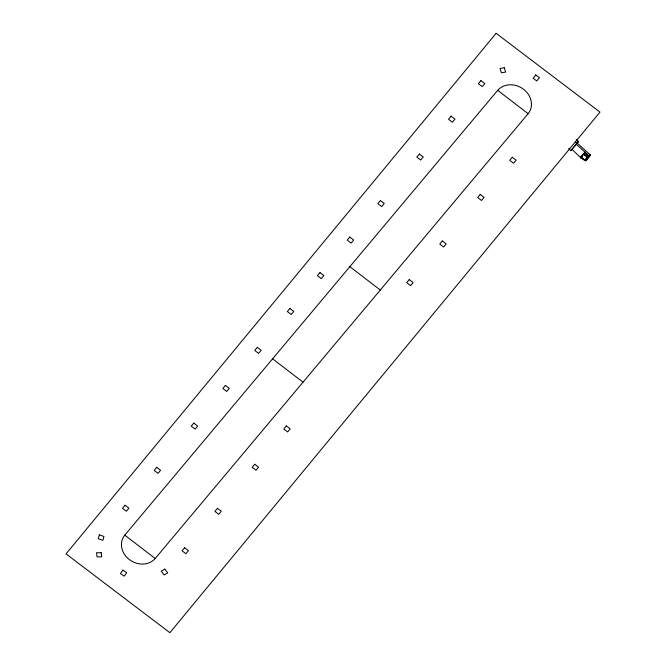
<?xml version="1.0" encoding="UTF-8"?>
<svg xmlns="http://www.w3.org/2000/svg" width="666" height="666" viewBox="0 0 666 666"><rect width="100%" height="100%" fill="white"/><g stroke="black" fill="none" stroke-linecap="round" stroke-linejoin="round"><path stroke-width="1" d="M576.207 139.427L578.463 141.458L576.29 144.281L589.593 156.277L585.889 160.764L584.282 159.54M568.672 148.635L570.928 150.674L577.888 141.95M580.802 157.384L585.031 160.598L580.802 157.384L583.649 153.904L587.828 157.218L583.649 153.904M581.443 157.384L582.042 157.842L581.518 158.483L572.061 149.4M582.184 156.485L582.051 155.727L581.143 157.301L583.832 154.046M587.554 157.168L588.245 155.961L584.59 152.656L583.682 154.229L587.554 157.168L584.906 160.364M585.772 160.673L586.613 159.249M585.889 160.764L590.342 154.97L577.039 142.974M589.477 156.177L590.234 154.862L589.027 156.327M589.593 156.277L590.342 154.97M570.928 150.674L577.139 143.257M577.147 143.057L578.463 141.458M580.777 157.268L585.014 152.148M580.91 158.025L582.417 156.069M586.346 158.267L588.245 155.961M585.031 160.598L587.878 157.118M124.775 535.148L497.693 90.335A19.239 16.708 29.8 0 1 523.584 89.286A19.239 16.708 29.8 0 1 528.121 113.703L155.203 558.508A19.239 16.708 29.8 0 1 129.312 559.565A19.239 16.708 29.8 0 1 124.775 535.148L155.203 558.508M585.655 159.124L586.629 159.865L585.705 159.032M580.985 157.134L585.214 160.348M497.693 90.335L528.121 113.703M349.858 266.675L380.286 290.035M272.61 358.816L303.038 382.176M575.349 142.141L576.848 143.498M99.342 534.898L98.302 538.761L102.889 540.309L103.929 536.446L99.342 534.898M122.944 570.121L120.454 573.543L124.217 576.132L126.715 572.71L122.944 570.121M535.747 74.933L533.116 78.255L536.796 80.961L539.427 77.639L535.747 74.933M496.12 33.3L66.034 553.887L169.88 632.7L599.966 112.113L496.12 33.3M125.05 505.244L122.511 508.316L126.382 511.255L128.921 508.183L125.05 505.244M156.726 467.324L154.187 470.396L158.058 473.335L160.598 470.254L156.726 467.324M193.798 423.101L191.259 426.182L195.13 429.112L197.669 426.04L193.798 423.101M225.391 385.414L222.852 388.486L226.723 391.425L229.262 388.353L225.391 385.414M257.284 347.377L254.745 350.458L258.608 353.388L261.147 350.316L257.284 347.377M289.893 308.483L287.354 311.555L291.225 314.494L293.764 311.422L289.893 308.483M319.98 272.602L317.441 275.674L321.303 278.613L323.843 275.533L319.98 272.602M349.775 237.054L347.236 240.126L351.107 243.065L353.646 239.993L349.775 237.054M380.369 200.566L377.83 203.638L381.701 206.577L384.24 203.505L380.369 200.566M419.372 154.046L416.833 157.118L420.696 160.056L423.235 156.985L419.372 154.046M451.082 116.217L448.543 119.289L452.414 122.228L454.953 119.147L451.082 116.217M480.919 80.636L478.379 83.708L482.242 86.647L484.781 83.575L480.919 80.636M184.582 547.727L182.043 550.799L185.906 553.737L188.445 550.657L184.582 547.727M217.449 508.325L214.91 511.396L218.781 514.335L221.32 511.263L217.449 508.325M286.33 425.924L283.791 428.996L287.662 431.926L290.201 428.854L286.33 425.924M254.712 464.252L252.173 467.324L256.044 470.263L258.583 467.182L254.712 464.252M409.249 279.595L406.71 282.667L410.581 285.606L413.12 282.534L409.249 279.595M480.203 194.464L477.664 197.544L481.526 200.474L484.065 197.402L480.203 194.464M442.307 240.984L439.768 244.064L443.631 246.994L446.17 243.923L442.307 240.984M512.262 157.234L509.723 160.306L513.594 163.237L516.133 160.165L512.262 157.234M164.802 569.105L161.305 571.237L164.219 574.999L167.707 572.868L164.802 569.105M504.262 67.749L500.016 68.456L501.39 72.785L505.627 72.078L504.262 67.749M101.215 552.747L96.528 552.73L97.036 556.859L101.723 556.876L101.215 552.747"/></g></svg>
